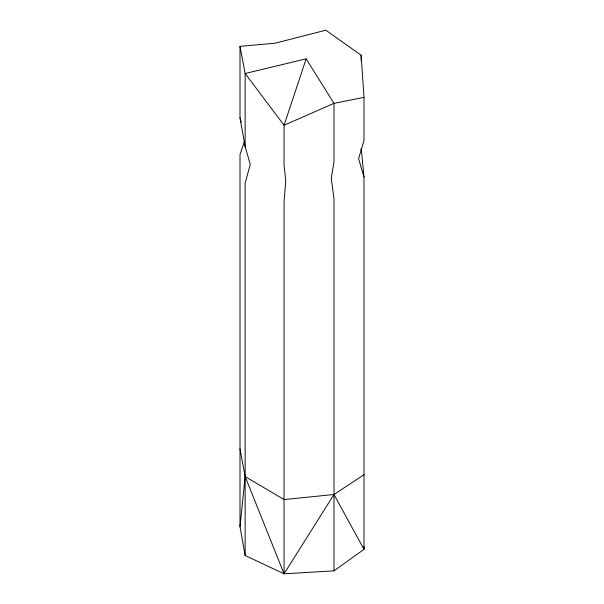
<?xml version="1.0" encoding="UTF-8"?>
<svg xmlns="http://www.w3.org/2000/svg" width="604" height="604" viewBox="0 0 604 604"><rect width="100%" height="100%" fill="white"/><g stroke="black" fill="none" stroke-linecap="round" stroke-linejoin="round"><path stroke-width="0.91" d="M361.313 148.788L363.993 177.1L363.993 549.33L333.982 570.84L284.061 573.8L245.133 555.514L240.007 526.688L240.007 154.458L244.424 141.517M245.133 555.514L245.133 183.284L250.275 164.341L245.133 146.689L240.007 117.863L240.007 46.319L275.016 43.231L325.835 30.2L361.139 55.221L363.993 97.357L363.993 140.505L358.595 158.701L363.993 177.1M363.993 474.714L333.982 494.502L284.061 573.8L284.061 201.57L285.752 181.004L284.061 164.975L284.061 125.262L306.16 58.845L245.133 73.507L245.133 146.689M240.007 526.688L245.133 476.548L240.007 448.923M363.993 97.357L333.982 103.344L284.061 125.262L245.133 73.507L240.007 46.319M306.16 58.845L333.982 103.344L333.982 162.015L331.249 178.308L333.982 198.61L333.982 570.84M284.061 573.8L245.133 476.548L284.061 499.568L333.982 494.502L363.993 549.33L363.918 546.514M240.007 117.863L241.222 122.257M361.139 55.221L361.139 60.83M361.139 148.848L361.139 150.736"/></g></svg>
